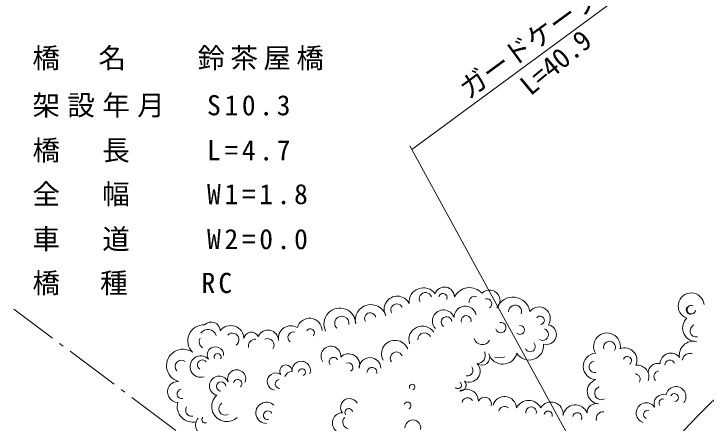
# Model space of a CAD drawing. Units: millimetres, scale not verified. Extents: x 40000 to 680000, y 20000 to 380000.
# Drawn here: x 412420 to 475372, y 281981 to 319197 of the extents above; entities that cross this region are included whole.
import ezdxf
from ezdxf.enums import TextEntityAlignment as Align

# ---------------------------------------------------------------- set-up
doc = ezdxf.new("R2010")
doc.units = ezdxf.units.MM
doc.header["$LTSCALE"] = 1000
doc.layers.add('M-BGD', color=7, linetype='Continuous', lineweight=13)
doc.layers.add('M-STR-HTXT', color=7, linetype='Continuous', lineweight=13)
doc.styles.add('ＭＳ ゴシック', font='')
doc.styles.get('ＭＳ ゴシック').set_extended_font_data('MS Gothic')

msp = doc.modelspace()

# ---------------------------------------------------------------- linework, layer by layer
at = {"layer": 'M-BGD'}
for p, q in [((415938, 289713), (412420, 292348)), ((416579, 289233), (416899, 288993)), ((416899, 288993), (416579, 289233)), ((417539, 288513), (421541, 285515)), ((422501, 284796), (422181, 285036)), ((427143, 281318), (423141, 284316))]:
    msp.add_line(p, q, dxfattribs=at)
for centre, radius, start, end in [((449661, 292982), 1308, 35.98366, 184.861), ((451574, 293449), 906, 0.9321, 160.59419), ((453849, 292762), 1538, 41.96488, 152.84894), ((455677, 293132), 950, 314.97571, 136.0952), ((447287, 292335), 1197, 26.60385, 209.75334), ((449855, 293285), 570, 19.32249, 210.4049), ((451439, 293394), 372, 335.28078, 169.08144), ((454279, 293057), 458, 62.58176, 195.27333), ((457798, 291883), 1560, 9.22071, 158.31033), ((474007, 292646), 1179, 6.05221, 251.26741), ((444887, 291347), 1417, 16.11837, 193.67902), ((447240, 292286), 543, 25.42754, 216.04343), ((455412, 292839), 459, 304.29865, 101.67878), ((442065, 291001), 1444, 0.43754, 206.39483), ((451493, 291261), 1013, 18.37283, 222.55826), ((453473, 291601), 1018, 13.0485, 181.20153), ((458000, 292114), 596, 339.64272, 180.62567), ((460166, 291511), 1036, 325.67287, 143.09015), ((473939, 292259), 378, 113.01953, 276.6977), ((474015, 292295), 384, 62.8804, 353.72111), ((439305, 290378), 1141, 1.59462, 165.24636), ((442244, 291062), 650, 348.88988, 224.03015), ((444819, 291495), 514, 13.51941, 213.25103), ((451769, 291166), 489, 7.29364, 232.98913), ((453553, 291310), 448, 346.18693, 200.54599), ((460280, 291334), 384, 275.63287, 144.88), ((474445, 290628), 1216, 132.19936, 260.65551), ((429695, 289460), 1461, 87.39725, 224.67777), ((430363, 290347), 830, 1.35837, 136.43195), ((432150, 289678), 1179, 359.27686, 144.25816), ((456704, 290669), 471, 194.56972, 102.77289), ((458446, 290452), 401, 223.96691, 95.38682), ((460850, 290037), 906, 253.55688, 79.14228), ((474481, 290379), 572, 112.30148, 279.38468), ((430075, 289714), 783, 18.67369, 144.77453), ((434014, 289556), 694, 26.39629, 171.09604), ((435522, 289468), 972, 1.15656, 155.92593), ((437607, 289702), 1134, 58.37635, 190.92629), ((437838, 289782), 491, 75.79581, 235.06985), ((439382, 290196), 370, 314.52155, 149.38437), ((449568, 289588), 1222, 32.71293, 198.82572), ((460504, 290040), 529, 237.21141, 74.58412), ((429917, 289388), 646, 149.74086, 239.10069), ((432297, 289578), 592, 303.63666, 135.97448), ((434368, 288989), 626, 86.23799, 191.93324), ((435490, 289081), 589, 323.91788, 115.37047), ((449757, 289595), 593, 25.0462, 182.42634), ((455009, 289863), 745, 194.96823, 332.58011), ((466355, 288967), 1214, 349.53032, 210.85268), ((441256, 288070), 903, 353.8227, 215.4908), ((447084, 288278), 1233, 21.30322, 208.16539), ((459278, 289041), 1322, 212.02914, 5.5481), ((459372, 288930), 465, 200.53341, 46.84673), ((466589, 288886), 541, 327.55333, 194.95435), ((474207, 288154), 1276, 77.58472, 189.52703), ((427794, 287211), 1494, 54.79442, 254.69925), ((430753, 288181), 743, 356.13986, 210.45728), ((447209, 287893), 560, 21.47463, 215.12689), ((454557, 288145), 735, 268.68439, 25.84516), ((456882, 288655), 1314, 196.15503, 346.11381), ((465408, 287141), 1207, 94.54176, 266.70253), ((467960, 287704), 1121, 335.50346, 111.55894), ((472159, 287382), 969, 35.38783, 179.50654), ((427653, 287139), 561, 51.49116, 223.96147), ((429419, 287124), 972, 44.42896, 287.49855), ((429560, 287282), 444, 37.618, 239.38906), ((430949, 287994), 316, 328.58127, 206.21361), ((441495, 287564), 401, 27.1993, 222.19101), ((442876, 287296), 991, 340.67026, 136.89294), ((444804, 286943), 993, 2.89507, 178.55538), ((454984, 287968), 713, 231.49555, 26.79243), ((456571, 289531), 1600, 254.66137, 288.43495), ((468210, 287669), 381, 300.30539, 161.11579), ((472068, 287251), 451, 18.00926, 181.4459), ((473911, 287596), 722, 71.0458, 170.35364), ((437163, 286707), 562, 356.58341, 213.45331), ((438553, 286771), 834, 339.08337, 186.66659), ((442852, 287054), 404, 296.48549, 115.05317), ((453808, 286717), 1008, 245.17377, 43.41285), ((453649, 286792), 520, 260.15222, 37.41097), ((465254, 287100), 520, 97.40373, 279.24757), ((469119, 286211), 1038, 338.61395, 97.7005), ((470986, 286508), 905, 76.93317, 174.74273), ((432678, 286009), 825, 335.64395, 198.72494), ((436244, 285761), 780, 54.69492, 260.64777), ((437678, 286043), 632, 85.77985, 163.61046), ((438619, 286619), 316, 290.45219, 179.11262), ((444986, 286599), 446, 345.92882, 181.03158), ((468870, 285958), 504, 330.11025, 86.03472), ((471166, 286214), 538, 103.58502, 221.5206), ((431093, 285371), 886, 24.95607, 255.20315), ((432771, 285571), 379, 312.63631, 168.86604), ((436595, 285545), 404, 97.33076, 273.38089), ((453025, 285421), 524, 265.36564, 46.70938), ((465698, 284863), 1132, 108.53423, 265.24228), ((427349, 284816), 955, 86.95789, 268.52111), ((431269, 285317), 428, 3.36646, 266.63354), ((448639, 285267), 249, 281.16799, 215.22919), ((452814, 285432), 312, 221.72751, 51.54564), ((465833, 284713), 599, 108.85815, 301.02966), ((472635, 284401), 904, 322.33438, 170.40687), ((427707, 284640), 434, 100.80927, 279.20669), ((453566, 283966), 1099, 0.1084, 122.07323), ((471484, 283736), 856, 72.39925, 201.55062), ((472491, 284309), 362, 274.83441, 152.54573), ((431779, 283493), 1369, 131.77124, 313.76641), ((442931, 283422), 801, 28.38675, 218.49299), ((453678, 283800), 499, 29.25094, 172.17531), ((455230, 283729), 613, 344.59045, 157.05154), ((457041, 283307), 1092, 3.05732, 163.87939), ((459231, 282824), 1225, 26.21481, 153.75436), ((471454, 283818), 363, 79.89896, 217.44366), ((428694, 283491), 1419, 164.89039, 282.33378), ((428608, 283163), 564, 148.39444, 277.41604), ((431646, 283303), 591, 120.74299, 297.83973), ((435392, 282917), 966, 45.73856, 269.76339), ((442882, 282944), 360, 12.89285, 212.97136), ((448213, 283582), 316, 292.70998, 164.44269), ((457035, 282980), 517, 48.26246, 170.61761), ((459454, 282975), 479, 344.6335, 191.7299), ((461274, 282802), 1100, 353.92945, 149.20065), ((463479, 282527), 1122, 18.97163, 171.90903), ((465380, 282925), 840, 74.49446, 182.24051), ((469926, 282915), 915, 33.60096, 252.99333), ((435514, 282694), 398, 27.94218, 280.93789), ((442307, 281999), 924, 90.18073, 295.56928), ((461006, 282702), 373, 343.60728, 168.87115), ((463650, 282515), 418, 329.2458, 168.67917), ((466004, 282396), 619, 83.19623, 197.19263), ((470065, 282770), 387, 75.73804, 246.21075), ((429903, 281792), 958, 138.79982, 277.28955), ((429818, 282291), 292, 135.12818, 293.88887), ((442935, 282066), 608, 134.97593, 260.20892), ((448704, 281552), 718, 347.71552, 182.75719)]:
    msp.add_arc(centre, radius, start, end, dxfattribs=at)
for points, knots in [([(472105, 279912), (473016, 280946), (473266, 281220), (474034, 282036), (475072, 283137), (475695, 283713), (476773, 284774), (477385, 285378), (477740, 285706), (478355, 286307), (478986, 286922), (479315, 287292), (479963, 287889), (480925, 288775), (481484, 289252), (482500, 290075), (483506, 290890), (483857, 291147), (485138, 292084)], [0, 0, 0, 0, 1, 1, 1, 2, 2, 2, 3, 3, 3, 4, 4, 4, 5, 5, 5, 6, 6, 6, 6]), ([(475036, 270178), (476775, 271697), (477232, 272092), (478606, 273355), (479797, 274449), (480434, 275095), (481621, 276193), (482798, 277283), (483468, 277883), (484660, 278957), (486174, 280319), (487024, 281079), (488554, 282423), (489892, 283598), (490318, 283967), (491995, 285412)], [0, 0, 0, 0, 1, 1, 1, 2, 2, 2, 3, 3, 3, 4, 4, 4, 5, 5, 5, 5])]:
    msp.add_open_spline(points, degree=3, knots=knots, dxfattribs=at)
at = {"layer": 'M-STR-HTXT'}
for p, q in [((448605, 306855), (482436, 331834)), ((471639, 264732), (448425, 307185))]:
    msp.add_line(p, q, dxfattribs=at)

# ---------------------------------------------------------------- texts
at = {"layer": 'M-STR-HTXT', "style": 'ＭＳ ゴシック'}
for s, rotation, p in [('ガードケーブル', 36.233, (461146, 316114)), ('L=40.9', 39.75, (462625, 313651))]:
    msp.add_text(s, height=1833, rotation=rotation, dxfattribs=at).set_placement(p, align=Align.BOTTOM_CENTER)
at = {"layer": 'M-STR-HTXT', "char_height": 1833, "attachment_point": 7, "style": 'ＭＳ ゴシック'}
for s, insert in [('\\T1.2;橋\u3000名\u3000\u3000鈴茶屋橋', (414112, 314064)), ('\\T1.27;架設年月\u3000S10.3', (414112, 309769)), ('\\T1.27;橋\u3000長\u3000\u3000L=4.7', (414112, 305671)), ('\\T1.27;全\u3000幅\u3000\u3000W1=1.8', (414112, 301691)), ('\\T1.27;車\u3000道\u3000\u3000W2=0.0', (414112, 297593)), ('\\T1.23;橋\u3000種\u3000\u3000RC', (414112, 293612))]:
    msp.add_mtext(s, dxfattribs=dict(at, insert=insert))

doc.saveas('drawing.dxf')
